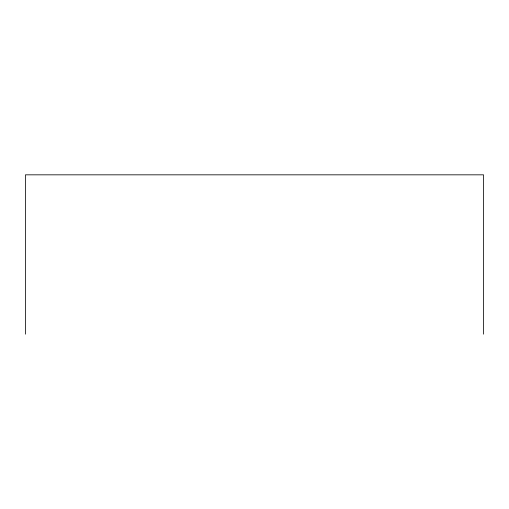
<?xml version="1.0" encoding="UTF-8"?>
<svg xmlns="http://www.w3.org/2000/svg" width="509" height="509" viewBox="0 0 509 509"><rect width="100%" height="100%" fill="white"/><g stroke="black" fill="none" stroke-linecap="round" stroke-linejoin="round"><path stroke-width="0.76" d="M483.55 334.171L483.55 174.829L25.45 174.829L25.45 334.171"/></g></svg>
